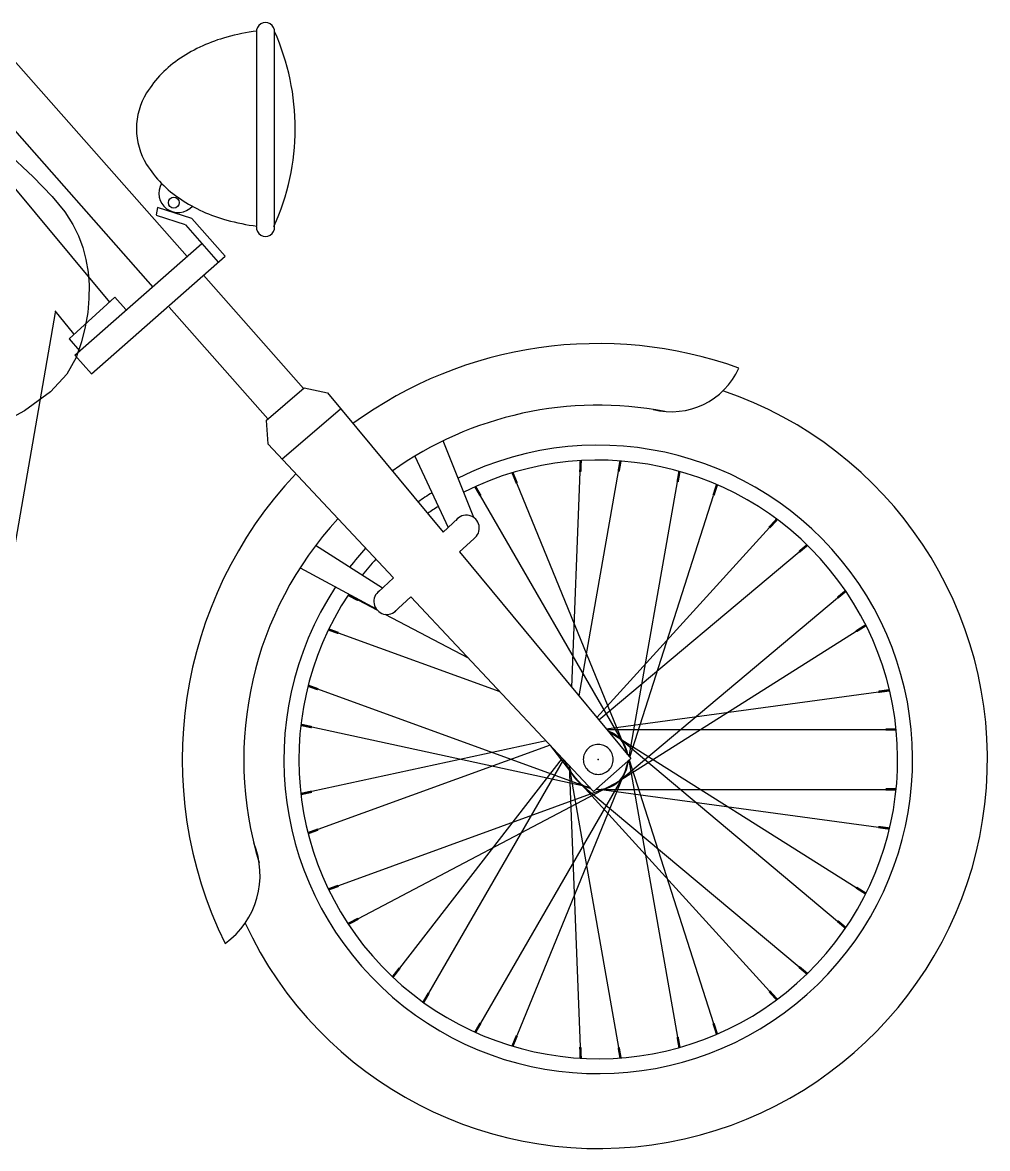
# Model space of a CAD drawing. Header units: millimetres. Extents: x -3204.52 to -3202.33, y 1775.89 to 1776.94.
# Drawn here: x -3203.107 to -3202.334, y 1775.89 to 1776.793 of the extents above; entities that cross this region are included whole.
import ezdxf

# ---------------------------------------------------------------- set-up
doc = ezdxf.new("R2010")
doc.units = ezdxf.units.MM
doc.header["$LTSCALE"] = 10
doc.layers.add('Veículos', color=2, linetype='Continuous')

msp = doc.modelspace()

# ---------------------------------------------------------------- linework, layer by layer
at = {"layer": 'Veículos'}
for p, q in [((-3202.91933, 1776.62944), (-3202.91933, 1776.78589)), ((-3202.90534, 1776.78496), (-3202.90534, 1776.62898)), ((-3203.12051, 1776.76989), (-3202.97523, 1776.60513)), ((-3203.00238, 1776.58062), (-3203.14794, 1776.7457)), ((-3203.03705, 1776.56847), (-3203.16096, 1776.71706)), ((-3203.12025, 1776.68936), (-3203.09868, 1776.66901)), ((-3203.09868, 1776.66901), (-3203.08349, 1776.65332)), ((-3203.08349, 1776.65332), (-3203.07329, 1776.64103)), ((-3203.07329, 1776.64103), (-3203.06668, 1776.63091)), ((-3202.99882, 1776.64452), (-3203.00008, 1776.63846)), ((-3202.97131, 1776.63557), (-3202.99882, 1776.64452)), ((-3203.06668, 1776.63091), (-3203.06227, 1776.62171)), ((-3202.97647, 1776.63045), (-3202.99976, 1776.63803)), ((-3202.97647, 1776.63045), (-3202.95023, 1776.60068)), ((-3202.97131, 1776.63557), (-3202.94478, 1776.60549)), ((-3203.06227, 1776.62171), (-3203.05889, 1776.61238)), ((-3203.06508, 1776.52605), (-3202.96336, 1776.61558)), ((-3203.05889, 1776.61238), (-3203.05634, 1776.60271)), ((-3203.05187, 1776.51106), (-3202.94478, 1776.60549)), ((-3203.05634, 1776.60271), (-3203.05464, 1776.59268)), ((-3203.05464, 1776.59268), (-3203.05381, 1776.58228)), ((-3202.96209, 1776.59022), (-3202.88191, 1776.49929)), ((-3203.05381, 1776.58228), (-3203.05388, 1776.57148)), ((-3203.03322, 1776.57256), (-3203.06985, 1776.53902)), ((-3203.05388, 1776.57148), (-3203.05488, 1776.56027)), ((-3203.03322, 1776.57256), (-3203.02433, 1776.56249)), ((-3203.08097, 1776.56029), (-3203.16036, 1776.10388)), ((-3203.05488, 1776.56027), (-3203.05682, 1776.54864)), ((-3202.91044, 1776.4749), (-3202.98955, 1776.56462)), ((-3203.05682, 1776.54864), (-3203.05975, 1776.53656)), ((-3203.06985, 1776.53902), (-3203.06133, 1776.52936)), ((-3203.05975, 1776.53656), (-3203.06404, 1776.524)), ((-3203.06404, 1776.524), (-3203.07161, 1776.51075)), ((-3203.05187, 1776.51106), (-3203.06508, 1776.52605)), ((-3203.07161, 1776.51075), (-3203.08472, 1776.49659)), ((-3203.08472, 1776.49659), (-3203.10566, 1776.48129)), ((-3202.91183, 1776.47372), (-3202.88142, 1776.49971)), ((-3202.88142, 1776.49971), (-3202.86278, 1776.49568)), ((-3203.10566, 1776.48129), (-3203.13669, 1776.46464)), ((-3202.89921, 1776.4427), (-3202.85217, 1776.48291)), ((-3202.91183, 1776.47372), (-3202.91058, 1776.45482)), ((-3202.74536, 1776.39582), (-3202.76992, 1776.45732)), ((-3202.79254, 1776.44502), (-3202.76586, 1776.38785)), ((-3202.66681, 1776.25965), (-3202.66004, 1776.43234)), ((-3202.66103, 1776.25268), (-3202.62927, 1776.43281)), ((-3202.62325, 1776.20898), (-3202.71093, 1776.42336)), ((-3202.62084, 1776.20418), (-3202.58199, 1776.42448)), ((-3202.62042, 1776.20371), (-3202.55324, 1776.41351)), ((-3202.62484, 1776.2138), (-3202.74001, 1776.41328)), ((-3202.77004, 1776.38399), (-3202.75819, 1776.39493)), ((-3202.64672, 1776.23545), (-3202.50848, 1776.38767)), ((-3202.7569, 1776.36816), (-3202.74537, 1776.37881)), ((-3202.81862, 1776.33925), (-3202.87223, 1776.37323)), ((-3202.64514, 1776.23354), (-3202.4846, 1776.36825)), ((-3202.88457, 1776.35557), (-3202.82378, 1776.32254)), ((-3202.8218, 1776.33632), (-3202.80963, 1776.34755)), ((-3202.80909, 1776.31998), (-3202.79576, 1776.33229)), ((-3202.82284, 1776.32153), (-3202.83807, 1776.32955)), ((-3202.6302, 1776.18342), (-3202.45375, 1776.33148)), ((-3202.74953, 1776.28295), (-3202.81641, 1776.31815)), ((-3202.72422, 1776.25595), (-3202.85387, 1776.30314)), ((-3202.63467, 1776.18101), (-3202.43877, 1776.30459)), ((-3202.65384, 1776.17925), (-3202.87029, 1776.25803)), ((-3202.63915, 1776.22633), (-3202.4211, 1776.25603)), ((-3202.65218, 1776.17925), (-3202.87516, 1776.22764)), ((-3202.63871, 1776.2258), (-3202.41529, 1776.2258)), ((-3202.63742, 1776.22436), (-3202.63754, 1776.2244)), ((-3202.68744, 1776.2167), (-3202.87516, 1776.17596)), ((-3202.6331, 1776.22169), (-3202.63699, 1776.22373)), ((-3202.63467, 1776.22259), (-3202.43877, 1776.09901)), ((-3202.6302, 1776.22019), (-3202.45375, 1776.07213)), ((-3202.68425, 1776.21329), (-3202.87029, 1776.14557)), ((-3202.66303, 1776.18601), (-3202.68373, 1776.21274)), ((-3202.62387, 1776.21069), (-3202.62233, 1776.20588)), ((-3202.62199, 1776.20597), (-3202.62189, 1776.20537)), ((-3202.67446, 1776.20284), (-3202.80485, 1776.03446)), ((-3202.6734, 1776.20171), (-3202.78158, 1776.01432)), ((-3202.66641, 1776.1898), (-3202.67311, 1776.20141)), ((-3202.66919, 1776.19722), (-3202.62927, 1775.97079)), ((-3202.66888, 1776.19689), (-3202.66004, 1775.97127)), ((-3202.64948, 1776.17619), (-3202.61948, 1776.20265)), ((-3202.62387, 1776.19292), (-3202.62126, 1776.20108)), ((-3202.62199, 1776.19764), (-3202.62141, 1776.20095)), ((-3202.62115, 1776.20118), (-3202.58199, 1775.97913)), ((-3202.6209, 1776.2014), (-3202.55324, 1775.9901)), ((-3202.62484, 1776.1898), (-3202.74001, 1775.99032)), ((-3202.62325, 1776.19462), (-3202.71093, 1775.98024)), ((-3202.63742, 1776.17925), (-3202.85387, 1776.10047)), ((-3202.6331, 1776.18192), (-3202.83807, 1776.07405)), ((-3202.6642, 1776.1874), (-3202.50848, 1776.01594)), ((-3202.66106, 1776.18342), (-3202.4846, 1776.03536)), ((-3202.64704, 1776.17835), (-3202.4211, 1776.14758)), ((-3202.64563, 1776.1778), (-3202.41529, 1776.1778))]:
    msp.add_line(p, q, dxfattribs=at)
for points in [[(-3202.91933, 1776.78589, 0.034061), (-3202.94343, 1776.781, 0.079557), (-3202.98061, 1776.76409, 0.107134), (-3203.00763, 1776.73631, 0.140455), (-3203.01584, 1776.70766, 0.140455)], [(-3203.01584, 1776.70766, 0.140455), (-3203.00763, 1776.67902, 0.107134), (-3202.98061, 1776.65124, 0.079557), (-3202.94343, 1776.63433, 0.034061), (-3202.91933, 1776.62944, 0.067141)], [(-3202.6219, 1776.20538, 0.060795), (-3202.62346, 1776.21099, 0.098491), (-3202.62866, 1776.21877, 0.098491), (-3202.63644, 1776.22398, 0.012283), (-3202.63754, 1776.2244, 0.098491)], [(-3202.66919, 1776.19722, 0.050146), (-3202.6678, 1776.19262, 0.098491), (-3202.6626, 1776.18483, 0.098491), (-3202.65481, 1776.17963, 0.035727), (-3202.65156, 1776.17855, 0.098491)], [(-3202.64757, 1776.17788, 0.020237), (-3202.64563, 1776.1778, 0.098491), (-3202.63644, 1776.17963, 0.098491), (-3202.62866, 1776.18483, 0.098491), (-3202.62346, 1776.19262, 0.087248), (-3202.62165, 1776.20073, 0.098491)]]:
    msp.add_lwpolyline(points, format="xyb", dxfattribs=at)
for points in [[(-3203.06588, 1776.54315), (-3203.08097, 1776.56165)], [(-3202.86278, 1776.49568), (-3202.77004, 1776.38399)], [(-3202.91058, 1776.45482), (-3202.80986, 1776.34734)], [(-3202.7569, 1776.36816), (-3202.61948, 1776.20265)], [(-3202.79576, 1776.33229), (-3202.64948, 1776.17619)]]:
    msp.add_lwpolyline(points, dxfattribs=at)
at = {"layer": 'Veículos', "const_width": 0.00192}
for points in [[(-3202.66004, 1776.43234), (-3202.65968, 1776.44139)], [(-3202.62927, 1776.43281), (-3202.6278, 1776.44114)], [(-3202.71093, 1776.42336), (-3202.71436, 1776.43175)], [(-3202.58199, 1776.42448), (-3202.58053, 1776.4328)], [(-3202.55324, 1776.41351), (-3202.55048, 1776.42213)], [(-3202.74001, 1776.41328), (-3202.74424, 1776.42061)], [(-3202.50848, 1776.38767), (-3202.50239, 1776.39437)], [(-3202.4846, 1776.36825), (-3202.47813, 1776.37368)], [(-3202.83807, 1776.32955), (-3202.84609, 1776.33377)], [(-3202.45375, 1776.33148), (-3202.44727, 1776.33691)], [(-3202.85387, 1776.30314), (-3202.86182, 1776.30603)], [(-3202.43877, 1776.30459), (-3202.43111, 1776.30942)], [(-3202.87029, 1776.25803), (-3202.87823, 1776.26092)], [(-3202.4211, 1776.25603), (-3202.41212, 1776.25725)], [(-3202.87516, 1776.22764), (-3202.88402, 1776.22956)], [(-3202.41529, 1776.2258), (-3202.40683, 1776.2258)], [(-3202.41529, 1776.1778), (-3202.40683, 1776.1778)], [(-3202.87516, 1776.17596), (-3202.88402, 1776.17404)], [(-3202.87029, 1776.14557), (-3202.87823, 1776.14268)], [(-3202.4211, 1776.14758), (-3202.41212, 1776.14636)], [(-3202.85387, 1776.10047), (-3202.86182, 1776.09758)], [(-3202.43877, 1776.09901), (-3202.43111, 1776.09418)], [(-3202.83807, 1776.07405), (-3202.84609, 1776.06984)], [(-3202.45375, 1776.07213), (-3202.44727, 1776.06669)], [(-3202.80485, 1776.03446), (-3202.8104, 1776.0273)], [(-3202.4846, 1776.03536), (-3202.47813, 1776.02992)], [(-3202.50848, 1776.01594), (-3202.50239, 1776.00923)], [(-3202.78158, 1776.01432), (-3202.78581, 1776.007)], [(-3202.74001, 1775.99032), (-3202.74424, 1775.983)], [(-3202.55324, 1775.9901), (-3202.55048, 1775.98147)], [(-3202.71093, 1775.98024), (-3202.71436, 1775.97186)], [(-3202.58199, 1775.97913), (-3202.58053, 1775.9708)], [(-3202.66004, 1775.97127), (-3202.65968, 1775.96221)], [(-3202.62927, 1775.97079), (-3202.6278, 1775.96247)]]:
    msp.add_lwpolyline(points, dxfattribs=at)
at = {"layer": 'Veículos'}
msp.add_lwpolyline([(-3202.63363, 1776.2018, 0.098491), (-3202.63454, 1776.20639, 0.098491), (-3202.63714, 1776.21029, 0.098491), (-3202.64104, 1776.21289, 0.098491), (-3202.64563, 1776.2138, 0.098491), (-3202.65022, 1776.21289, 0.098491), (-3202.65411, 1776.21029, 0.098491), (-3202.65671, 1776.20639, 0.098491), (-3202.65763, 1776.2018, 0.098491), (-3202.65671, 1776.19721, 0.098491), (-3202.65411, 1776.19332, 0.098491), (-3202.65022, 1776.19072, 0.098491), (-3202.64563, 1776.1898, 0.098491), (-3202.64104, 1776.19072, 0.098491), (-3202.63714, 1776.19332, 0.098491), (-3202.63454, 1776.19721, 0.098491)], format="xyb", close=True, dxfattribs=at)
msp.add_circle((-3202.98586, 1776.6483), 0.00437, dxfattribs=at)
for centre, radius, start, end in [((-3202.91233, 1776.78549), 0.00727, 355.83258, 184.16742), ((-3203.07892, 1776.70804), 0.19035, 335.55755, 24.06365), ((-3202.98239, 1776.65587), 0.01545, 149.29708, 317.57543), ((-3202.91233, 1776.62845), 0.00727, 175.83258, 4.16742), ((-3202.64563, 1776.2018), 0.33349, 70.23129, 126.15084), ((-3202.58687, 1776.53986), 0.05921, 255.54594, 335.85551), ((-3202.64563, 1776.2018), 0.312, 204.86441, 71.3095), ((-3202.64563, 1776.2018), 0.312, 204.86441, 71.3095), ((-3202.64563, 1776.2018), 0.28414, 79.18293, 125.53313), ((-3202.64563, 1776.2018), 0.252, 146.69391, 116.47335), ((-3202.64563, 1776.2018), 0.24, 146.45395, 116.70921), ((-3202.64563, 1776.2018), 0.33349, 136.63283, 206.2673), ((-3202.64563, 1776.2018), 0.252, 121.91811, 125.00031), ((-3202.64563, 1776.2018), 0.24, 122.26495, 124.76467), ((-3202.75136, 1776.38731), 0.01041, 304.7181, 143.29194), ((-3202.64563, 1776.2018), 0.28414, 137.24066, 196.949), ((-3202.64563, 1776.2018), 0.252, 137.76494, 142.28578), ((-3202.64563, 1776.2018), 0.24, 137.99681, 142.01786), ((-3202.81508, 1776.32848), 0.01041, 125.15652, 320.71695), ((-3202.64563, 1776.2018), 0.024, 8.58387, 70.315), ((-3202.64563, 1776.2018), 0.024, 191.01693, 255.68446), ((-3202.64563, 1776.2018), 0.024, 265.36273, 357.44526), ((-3202.9847, 1776.10917), 0.06799, 306.06514, 22.27244)]:
    msp.add_arc(centre, radius, start, end, dxfattribs=at)
msp.add_point((-3202.64563, 1776.2018), dxfattribs=at)

doc.saveas('drawing.dxf')
